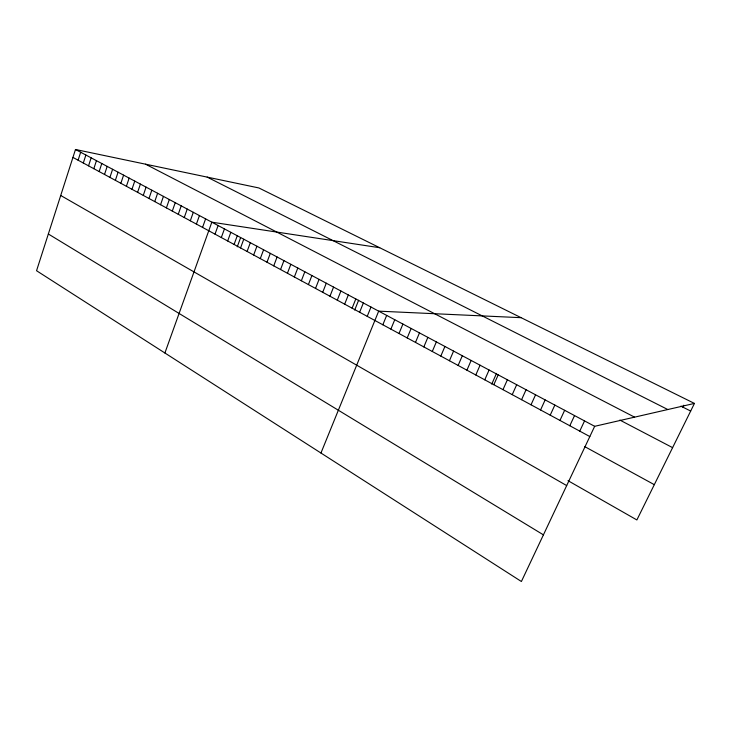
<?xml version="1.0" encoding="UTF-8"?>
<svg xmlns="http://www.w3.org/2000/svg" width="731" height="731" viewBox="0 0 731 731"><rect width="100%" height="100%" fill="white"/><g stroke="black" fill="none" stroke-linecap="round" stroke-linejoin="round"><path stroke-width="1.1" d="M694.45 403.421L258.856 187.949L75.485 149.489L36.55 270.726L521.395 581.51L594.668 426.31L694.45 403.421L636.875 519.951L567.996 480.669M78.098 160.208L80.666 152.249M83.297 163.013L85.883 155.036M88.542 165.846L91.147 157.841M93.824 168.697L96.446 160.665M99.151 171.575L101.792 163.516M104.515 174.471L107.174 166.385M109.924 177.386L112.601 169.281M115.37 180.329L118.075 172.196M120.862 183.298L123.594 175.138M126.399 186.286L129.149 178.099M131.973 189.302L134.751 181.087M137.602 192.335L140.398 184.093M143.267 195.396L146.081 187.136M148.987 198.485L151.82 190.188M154.744 201.601L157.604 193.276M160.555 204.735L163.433 196.383M166.403 207.896L169.309 199.517M172.306 211.085L175.239 202.679M178.254 214.293L181.215 205.859M184.258 217.536L187.237 209.075M190.307 220.799L193.304 212.31M196.401 224.097L199.435 215.572M202.551 227.414L205.603 218.871M164.895 352.991L211.835 222.187L379.691 247.727M215.005 234.139L218.112 225.532M221.31 237.548L224.444 228.913M227.67 240.983L230.832 232.321M234.084 244.446L237.273 235.747M237.255 246.822L240.618 237.648M240.554 247.937L243.761 239.211M247.078 251.464L250.313 242.71M253.657 255.018L256.928 246.228M260.291 258.6L263.589 249.783M266.989 262.219L270.315 253.365M273.741 265.865L277.095 256.983M280.558 269.538L283.939 260.629M287.429 273.257L290.837 264.311M294.355 276.994L297.8 268.021M301.355 280.777L304.827 271.768M308.409 284.587L311.909 275.55M315.527 288.434L319.063 279.361M322.718 292.309L326.282 283.208M329.964 296.229L333.564 287.091M337.283 300.176L340.911 291.011M344.657 304.16L348.321 294.968M352.114 308.19L355.805 298.952M354.699 310.063L358.638 300.231M359.634 312.247L363.362 302.981M367.218 316.34L370.982 307.047M320.946 453.028L378.676 311.15L521.121 317.683M382.843 324.783L386.672 315.408M390.884 329.124L394.749 319.721M398.998 333.51L402.909 324.071M407.204 337.941L411.151 328.466M415.482 342.41L419.466 332.897M423.843 346.923L427.863 337.375M432.286 351.483L436.352 341.898M440.82 356.088L444.923 346.467M449.428 360.748L453.576 351.081M458.127 365.445L462.321 355.741M466.917 370.188L471.148 360.456M475.799 374.985L480.066 365.208M484.763 379.828L489.085 370.014M491.753 384.122L496.495 373.386M493.827 384.716L498.186 374.866M502.983 389.66L507.387 379.773M512.23 394.658L516.68 384.725M521.578 399.702L526.073 389.742M531.017 404.81L535.558 394.795M540.565 409.963L545.152 399.912M550.205 415.171L554.847 405.075M559.955 420.435L564.643 410.301M569.805 425.753L574.539 415.583M579.756 431.126L584.544 420.919M682.827 407.121L683.759 405.221M680.881 406.153L690.685 411.05M207.184 177.112L667.823 409.534M145.542 164.183L634.572 417.154M619.851 420.069L672.602 447.646M75.485 149.489L594.668 426.31M72.936 157.412L589.826 436.562M584.709 446.604L654.309 484.662M60.71 195.479L566.68 485.585M48.347 234.002L543.425 534.854"/></g></svg>
